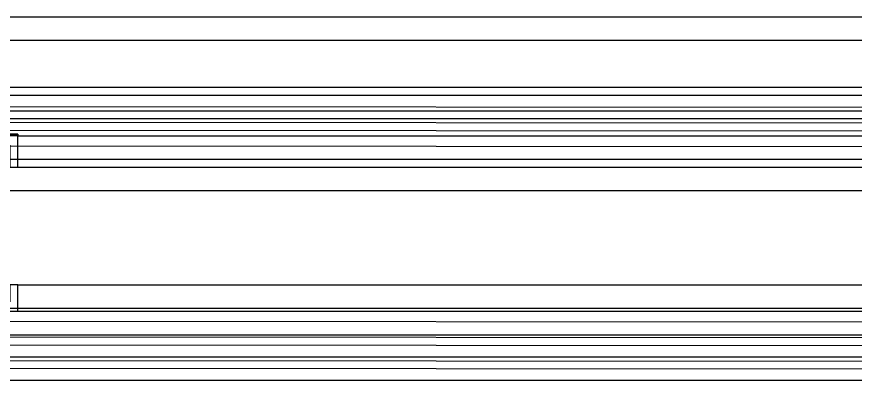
# Model space of a CAD drawing. Header units: inches. Extents: x 4821 to 127877, y 58012 to 433683.
# Drawn here: x 85326 to 85433.2, y 80402.4 to 80448.8 of the extents above; entities that cross this region are included whole.
import ezdxf

# ---------------------------------------------------------------- set-up
doc = ezdxf.new("R2010")
doc.units = ezdxf.units.IN
doc.header["$MEASUREMENT"] = 0
for name, color, linetype in [('A-FURN-FIXD', 10, 'Continuous'), ('A-GLAZ', 132, 'Continuous'), ('A-WAL-CMU', 7, 'Continuous'), ('A-WIN', 141, 'Continuous')]:
    doc.layers.add(name, color=color, linetype=linetype)

# ---------------------------------------------------------------- blocks, each defined once
blk = doc.blocks.new('$1$butile2')
h = blk.add_hatch(color=11)
h.dxf.hatch_style = 1
h.paths.add_polyline_path([(9.3, 0.2), (0, 0.2), (0, 0), (9.3, 0)])
at = {"color": 11}
blk.add_lwpolyline([(9.3, 0.2), (0, 0.2), (0, 0), (9.3, 0)], close=True, dxfattribs=at)
blk = doc.blocks.new('CURTT')
at = {"layer": 'A-FURN-FIXD', "extrusion": (1.56101e-06, 5.69003e-07, 1), "elevation": 1.7}
blk.add_lwpolyline([(906902.52, -1520304.4), (906902.52, -1520300.6), (906914.72, -1520300.6), (906914.72, -1520299.8), (906936.82, -1520299.8), (906936.82, -1520302.2), (906938.02, -1520302.2), (906938.02, -1520299.8), (906948.42, -1520299.8), (906948.42, -1520296.52), (906953.83, -1520296.52, 1), (906955.73, -1520296.52), (906955.73, -1520295.32), (906948.42, -1520295.32), (906948.42, -1520288.7), (906965.52, -1520288.7), (906965.52, -1520287.2), (906948.42, -1520287.2), (906948.42, -1520281.4), (906939.12, -1520281.4), (906939.12, -1520282), (906893.22, -1520282), (906893.22, -1520285.4), (906894.22, -1520285.4), (906894.22, -1520283.2), (906901.02, -1520283.2), (906901.02, -1520303.2), (906894.22, -1520303.2), (906894.22, -1520300.4), (906893.22, -1520300.4), (906893.22, -1520304.4)], format="xyb", dxfattribs=at)
at = {"layer": 'A-GLAZ', "extrusion": (1.56101e-06, 5.69003e-07, 1)}
for p, q in [((905511.46, -1520273.69, 0), (907611.94, -1520275.19, 0)), ((906965.52, -1520276.2, 1.15), (905539.78, -1520276.19, 0)), ((905511.46, -1520277.69, 0), (907612.95, -1520279.19, 0)), ((905511.46, -1520279.69, 0), (907612.95, -1520281.19, 0)), ((906893.22, -1520282, 1.15), (905612.08, -1520281.99, 0)), ((906893.22, -1520285.4, 1.15), (905612.08, -1520285.39, 0)), ((906893.22, -1520300.4, 1.15), (905612.08, -1520300.39, 0)), ((905511.46, -1520305.09, 0), (907608.45, -1520306.59, 0)), ((906893.22, -1520304.4, 1.15), (905612.08, -1520304.39, 0)), ((905511.46, -1520307.09, 0), (907608.45, -1520308.59, 0)), ((906914.72, -1520309.6, 1.15), (905590.58, -1520309.59, 0)), ((906914.72, -1520310.6, 1.15), (905590.58, -1520310.59, 0)), ((906899.72, -1520319.6, 1.15), (905605.58, -1520319.59, 0))]:
    blk.add_line(p, q, dxfattribs=at)
at = {"layer": 'A-WIN', "extrusion": (1.56101e-06, 5.69003e-07, 1)}
blk.add_line((906893.22, -1520304.6, 1.15), (906902.52, -1520304.6, 1.15), dxfattribs=at)
at = {"layer": 'A-WIN', "extrusion": (-1.56101e-06, -5.69003e-07, -1), "zscale": -1, "rotation": 0.0002189599173670872}
blk.add_blockref('$1$butile2', (-906902.52, -1520304.6, -1.7), dxfattribs=at)
blk = doc.blocks.new('FIRST SLAB EDGE')
at = {"layer": 'A-WIN', "rotation": 180}
blk.add_blockref('CURTT', (2105283.91, -3250713.17, -1.15), dxfattribs=at)

msp = doc.modelspace()

# ---------------------------------------------------------------- block references
at = {"layer": 'A-WAL-CMU'}
for p in [(-1113064.6, 1810842.37, 0), (-1113068, 1810839.38, 0)]:
    msp.add_blockref('FIRST SLAB EDGE', p, dxfattribs=at)

doc.saveas('drawing.dxf')
